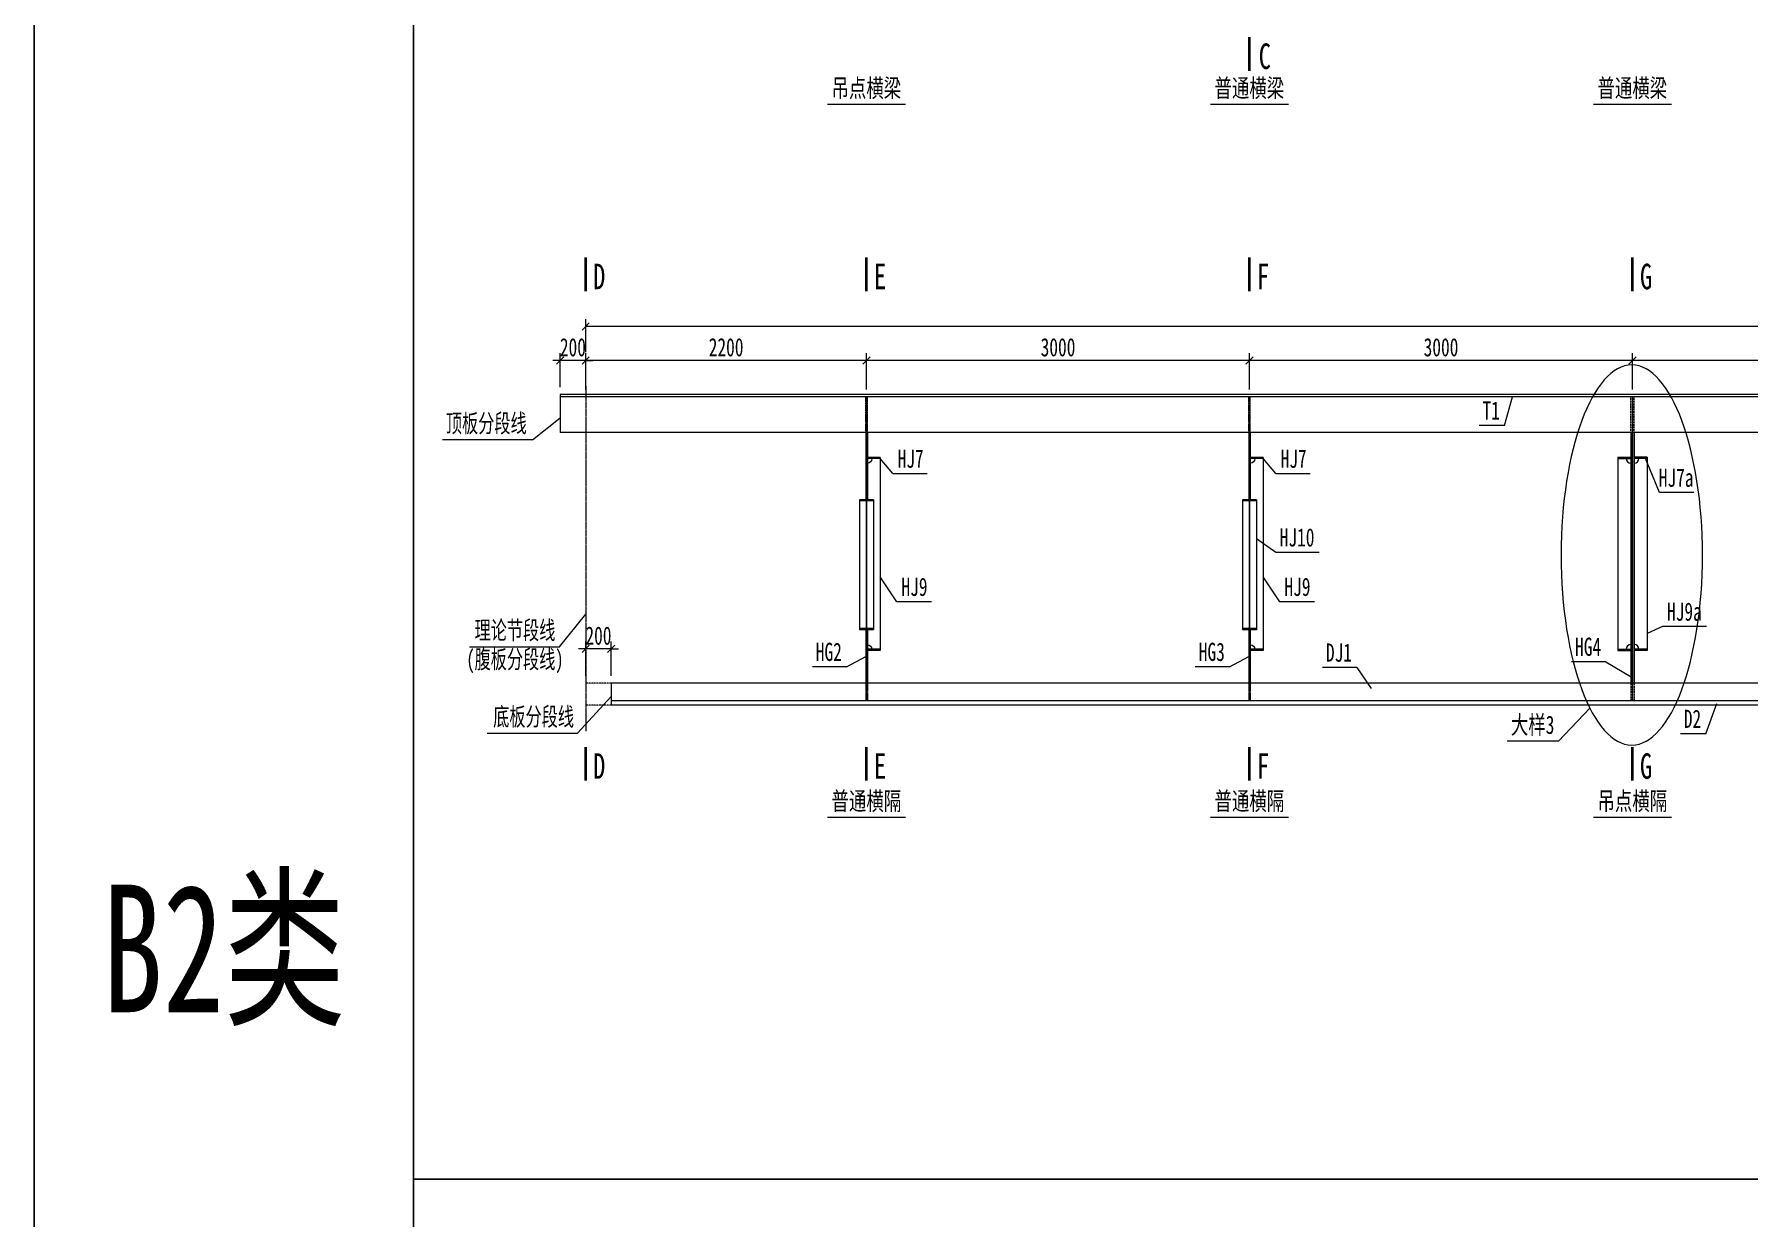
# Model space of a CAD drawing. Header units: millimetres. Extents: x 44597 to 300567, y -113054 to 73044.
# Drawn here: x 44597 to 58026, y -102392 to -93119 of the extents above; entities that cross this region are included whole.
import ezdxf
from ezdxf.enums import TextEntityAlignment as Align

# ---------------------------------------------------------------- set-up
doc = ezdxf.new("R2010")
doc.units = ezdxf.units.MM
doc.linetypes.add('CENTER2', pattern=[28.575, 19.05, -3.175, 3.175, -3.175])
doc.linetypes.add('DASHED', pattern=[0.75, 0.5, -0.25])
doc.layers.get('Defpoints').update_dxf_attribs({"color": 8})
for name, color, linetype, lineweight in [('中心线', 2, 'CENTER2', 15), ('文字', 7, 'Continuous', 15), ('标注线及字体', 2, 'Continuous', 15), ('粗线', 3, 'Continuous', 35), ('细实线', 4, 'Continuous', 15), ('虚线', 7, 'DASHED', 13), ('钢板细线', 6, 'Continuous', 15)]:
    doc.layers.add(name, color=color, linetype=linetype, lineweight=lineweight)
doc.styles.add('111', font='', dxfattribs={"width": 0.7})
doc.styles.add('BM_Dim', font='', dxfattribs={"width": 0.85})
doc.styles.get('111').set_extended_font_data('仿宋_GB2312')
doc.styles.get('BM_Dim').set_extended_font_data('仿宋_GB2312')
doc.dimstyles.new('200', dxfattribs={"dimscale": 0, "dimtxt": 2.5, "dimasz": 1, "dimexe": 1, "dimexo": 1, "dimgap": 0.6, "dimtad": 1, "dimdec": 0, "dimdsep": 46, "dimtxsty": '111', "dimblk": 'OBLIQUE', "dimcen": 0, "dimclrd": 4, "dimclre": 4, "dimclrt": 4, "dimadec": 1, "dimazin": 2, "dimtfac": 1, "dimtdec": 0, "dimtix": 1, "dimtmove": 2, "dimatfit": 3, "dimfxl": 4, "dimfxlon": 1, "dimtolj": 1, "dimlwd": -1, "dimlwe": -1, "dimarcsym": 0})

# ---------------------------------------------------------------- blocks, each defined once
blk = doc.blocks.new('_Oblique')
at = {"color": 0, "linetype": 'ByBlock', "lineweight": -2}
blk.add_line((-0.5, -0.5), (0.5, 0.5), dxfattribs=at)
blk = doc.blocks.new('*D2858')
at = {"layer": 'Defpoints', "color": 0, "transparency": 16777216}
for p in [(57116, -95674), (57116, -95959), (60116, -95959)]:
    blk.add_point(p, dxfattribs=at)
at = {"layer": '细实线', "color": 4, "transparency": 16777216}
for p, q in [((57116, -95901), (57116, -95617)), ((60116, -95901), (60116, -95617)), ((60116, -95674), (57116, -95674))]:
    blk.add_line(p, q, dxfattribs=at)
at = {"layer": '细实线', "color": 4, "transparency": 16777216, "xscale": 57.14285714285715, "yscale": 57.14285714285715, "zscale": 57.14285714285715, "rotation": 180}
blk.add_blockref('_Oblique', (57116, -95674), dxfattribs=at)
at = {"layer": '细实线', "color": 4, "transparency": 16777216, "xscale": 57.14285714285715, "yscale": 57.14285714285715, "zscale": 57.14285714285715}
blk.add_blockref('_Oblique', (60116, -95674), dxfattribs=at)
at = {"layer": '细实线', "color": 4, "transparency": 16777216, "insert": (58616, -95572), "char_height": 142.9, "attachment_point": 5, "style": '111'}
blk.add_mtext('\\A1;3000', dxfattribs=at)
blk = doc.blocks.new('*D2859')
at = {"layer": 'Defpoints', "color": 0, "transparency": 16777216}
for p in [(54116, -95674), (54116, -95959), (57116, -95959)]:
    blk.add_point(p, dxfattribs=at)
at = {"layer": '细实线', "color": 4, "transparency": 16777216}
for p, q in [((54116, -95901), (54116, -95617)), ((57116, -95901), (57116, -95617)), ((57116, -95674), (54116, -95674))]:
    blk.add_line(p, q, dxfattribs=at)
at = {"layer": '细实线', "color": 4, "transparency": 16777216, "xscale": 57.14285714285715, "yscale": 57.14285714285715, "zscale": 57.14285714285715, "rotation": 180}
blk.add_blockref('_Oblique', (54116, -95674), dxfattribs=at)
at = {"layer": '细实线', "color": 4, "transparency": 16777216, "xscale": 57.14285714285715, "yscale": 57.14285714285715, "zscale": 57.14285714285715}
blk.add_blockref('_Oblique', (57116, -95674), dxfattribs=at)
at = {"layer": '细实线', "color": 4, "transparency": 16777216, "insert": (55616, -95572), "char_height": 142.9, "attachment_point": 5, "style": '111'}
blk.add_mtext('\\A1;3000', dxfattribs=at)
blk = doc.blocks.new('*D2860')
at = {"layer": 'Defpoints', "color": 0, "transparency": 16777216}
for p in [(51116, -95674), (51116, -95959), (54116, -95959)]:
    blk.add_point(p, dxfattribs=at)
at = {"layer": '细实线', "color": 4, "transparency": 16777216}
for p, q in [((51116, -95901), (51116, -95617)), ((54116, -95901), (54116, -95617)), ((54116, -95674), (51116, -95674))]:
    blk.add_line(p, q, dxfattribs=at)
at = {"layer": '细实线', "color": 4, "transparency": 16777216, "xscale": 57.14285714285715, "yscale": 57.14285714285715, "zscale": 57.14285714285715, "rotation": 180}
blk.add_blockref('_Oblique', (51116, -95674), dxfattribs=at)
at = {"layer": '细实线', "color": 4, "transparency": 16777216, "xscale": 57.14285714285715, "yscale": 57.14285714285715, "zscale": 57.14285714285715}
blk.add_blockref('_Oblique', (54116, -95674), dxfattribs=at)
at = {"layer": '细实线', "color": 4, "transparency": 16777216, "insert": (52616, -95572), "char_height": 142.9, "attachment_point": 5, "style": '111'}
blk.add_mtext('\\A1;3000', dxfattribs=at)
blk = doc.blocks.new('*D2861')
at = {"layer": 'Defpoints', "color": 0, "transparency": 16777216}
for p in [(48916, -95409), (48916, -95667), (68316, -96042)]:
    blk.add_point(p, dxfattribs=at)
at = {"layer": '细实线', "color": 4, "transparency": 16777216}
for p, q in [((48916, -95610), (48916, -95352)), ((68316, -95409), (48916, -95409)), ((68316, -95638), (68316, -95352))]:
    blk.add_line(p, q, dxfattribs=at)
at = {"layer": '细实线', "color": 4, "transparency": 16777216, "xscale": 57.14285714285715, "yscale": 57.14285714285715, "zscale": 57.14285714285715, "rotation": 180}
blk.add_blockref('_Oblique', (48916, -95409), dxfattribs=at)
at = {"layer": '细实线', "color": 4, "transparency": 16777216, "xscale": 57.14285714285715, "yscale": 57.14285714285715, "zscale": 57.14285714285715}
blk.add_blockref('_Oblique', (68316, -95409), dxfattribs=at)
at = {"layer": '细实线', "color": 4, "transparency": 16777216, "insert": (58616, -95307), "char_height": 142.9, "attachment_point": 5, "style": '111'}
blk.add_mtext('\\A1;19400', dxfattribs=at)
blk = doc.blocks.new('普通横隔立面')
at = {"layer": 'Defpoints'}
for p, q in [((56843, -62754), (56843, -65138)), ((56737, -63234), (56837, -63234)), ((56737, -64737), (56837, -64737))]:
    blk.add_line(p, q, dxfattribs=at)
at = {"layer": '虚线', "ltscale": 2}
for p, q in [((56837, -63034), (56837, -62754)), ((56849, -63034), (56849, -62754)), ((56837, -64998), (56837, -65138)), ((56837, -64998), (56837, -65138)), ((56849, -64998), (56849, -65138)), ((56849, -64998), (56849, -65138))]:
    blk.add_line(p, q, dxfattribs=at)
at = {"layer": '钢板细线'}
for p, q in [((56837, -63034), (56837, -63561)), ((56849, -63034), (56849, -63561)), ((56737, -63229), (56837, -63229)), ((56737, -63229), (56737, -63239)), ((56737, -63239), (56837, -63239)), ((56737, -63239), (56737, -64732)), ((56788, -63561), (56898, -63561)), ((56788, -63561), (56788, -64581)), ((56788, -63571), (56898, -63571)), ((56898, -63561), (56898, -64581)), ((56788, -64571), (56898, -64571)), ((56788, -64581), (56898, -64581)), ((56837, -64581), (56837, -64998)), ((56849, -64581), (56849, -64998)), ((56737, -64732), (56837, -64732)), ((56737, -64732), (56737, -64742)), ((56737, -64742), (56837, -64742))]:
    blk.add_line(p, q, dxfattribs=at)
for centre, start, end in [((56837, -63239), 180, 270), ((56837, -64732), 90, 180)]:
    blk.add_arc(centre, 35, start, end, dxfattribs=at)
blk = doc.blocks.new('*D2870')
at = {"layer": 'Defpoints', "color": 0, "transparency": 16777216}
for p in [(48716, -95674), (48716, -95943), (48916, -95943)]:
    blk.add_point(p, dxfattribs=at)
at = {"layer": '细实线', "color": 4, "transparency": 16777216}
for p, q in [((48716, -95885), (48716, -95617)), ((48916, -95885), (48916, -95617)), ((48716, -95674), (48659, -95674)), ((48916, -95674), (48716, -95674)), ((48916, -95674), (48973, -95674))]:
    blk.add_line(p, q, dxfattribs=at)
at = {"layer": '细实线', "color": 4, "transparency": 16777216, "xscale": 57.14285714285715, "yscale": 57.14285714285715, "zscale": 57.14285714285715}
blk.add_blockref('_Oblique', (48716, -95674), dxfattribs=at)
at = {"layer": '细实线', "color": 4, "transparency": 16777216, "xscale": 57.14285714285715, "yscale": 57.14285714285715, "zscale": 57.14285714285715, "rotation": 180}
blk.add_blockref('_Oblique', (48916, -95674), dxfattribs=at)
at = {"layer": '细实线', "color": 4, "transparency": 16777216, "insert": (48816, -95572), "char_height": 142.9, "attachment_point": 5, "style": '111'}
blk.add_mtext('\\A1;200', dxfattribs=at)
blk = doc.blocks.new('*D2873')
at = {"layer": 'Defpoints', "color": 0, "transparency": 16777216}
for p in [(48916, -97934), (48916, -98203), (49116, -98203)]:
    blk.add_point(p, dxfattribs=at)
at = {"layer": '细实线', "color": 4, "transparency": 16777216}
for p, q in [((48916, -98145), (48916, -97877)), ((49116, -98145), (49116, -97877)), ((48916, -97934), (48859, -97934)), ((49116, -97934), (48916, -97934)), ((49116, -97934), (49173, -97934))]:
    blk.add_line(p, q, dxfattribs=at)
at = {"layer": '细实线', "color": 4, "transparency": 16777216, "xscale": 57.14285714285715, "yscale": 57.14285714285715, "zscale": 57.14285714285715}
blk.add_blockref('_Oblique', (48916, -97934), dxfattribs=at)
at = {"layer": '细实线', "color": 4, "transparency": 16777216, "xscale": 57.14285714285715, "yscale": 57.14285714285715, "zscale": 57.14285714285715, "rotation": 180}
blk.add_blockref('_Oblique', (49116, -97934), dxfattribs=at)
at = {"layer": '细实线', "color": 4, "transparency": 16777216, "insert": (49016, -97832), "char_height": 142.9, "attachment_point": 5, "style": '111'}
blk.add_mtext('\\A1;200', dxfattribs=at)
blk = doc.blocks.new('*D2874')
at = {"layer": 'Defpoints', "color": 0, "transparency": 16777216}
for p in [(48916, -95674), (48916, -95959), (51116, -95959)]:
    blk.add_point(p, dxfattribs=at)
at = {"layer": '细实线', "color": 4, "transparency": 16777216}
for p, q in [((48916, -95901), (48916, -95617)), ((51116, -95901), (51116, -95617)), ((51116, -95674), (48916, -95674))]:
    blk.add_line(p, q, dxfattribs=at)
at = {"layer": '细实线', "color": 4, "transparency": 16777216, "xscale": 57.14285714285715, "yscale": 57.14285714285715, "zscale": 57.14285714285715, "rotation": 180}
blk.add_blockref('_Oblique', (48916, -95674), dxfattribs=at)
at = {"layer": '细实线', "color": 4, "transparency": 16777216, "xscale": 57.14285714285715, "yscale": 57.14285714285715, "zscale": 57.14285714285715}
blk.add_blockref('_Oblique', (51116, -95674), dxfattribs=at)
at = {"layer": '细实线', "color": 4, "transparency": 16777216, "insert": (50016, -95572), "char_height": 142.9, "attachment_point": 5, "style": '111'}
blk.add_mtext('\\A1;2200', dxfattribs=at)

msp = doc.modelspace()

# ---------------------------------------------------------------- linework, layer by layer
at = {"layer": 'Defpoints'}
for p, q in [((57116.3, -95958.6), (57116.3, -98342.6)), ((57002.3, -96438.6), (57102.3, -96438.6)), ((57230.3, -96438.6), (57130.3, -96438.6)), ((57002.3, -97941.6), (57102.3, -97941.6)), ((57230.3, -97941.6), (57130.3, -97941.6))]:
    msp.add_line(p, q, dxfattribs=at)
for points in [[(47566.6, -87474.1), (44596.8, -87474.1), (44596.8, -113054.1), (47566.6, -113054.1)], [(47566.6, -87474.1), (69566.6, -87474.1), (69566.6, -102091.3), (47566.6, -102091.3)]]:
    msp.add_lwpolyline(points, close=True, dxfattribs=at)
at = {"layer": '中心线', "ltscale": 0.3}
msp.add_line((48916.3, -95875.2), (48916.3, -98580.5), dxfattribs=at)
at = {"layer": '粗线'}
for p, q in [((54116.3, -93404.8), (54116.3, -93141.5)), ((48916.3, -95130.9), (48916.3, -94867.6)), ((51116.3, -95130.9), (51116.3, -94867.6)), ((54116.3, -95130.9), (54116.3, -94867.6)), ((57116.3, -95130.9), (57116.3, -94867.6)), ((48916.3, -98967.1), (48916.3, -98703.8)), ((51116.3, -98967.1), (51116.3, -98703.8)), ((54116.3, -98967.1), (54116.3, -98703.8)), ((57116.3, -98967.1), (57116.3, -98703.8))]:
    msp.add_line(p, q, dxfattribs=at)
at = {"layer": '细实线'}
for p, q in [((51421.5, -93669.9), (50811.2, -93669.9)), ((54421.5, -93669.9), (53811.2, -93669.9)), ((57421.5, -93669.9), (56811.2, -93669.9)), ((56113.8, -96184.3), (56175.8, -95958.6)), ((48499.9, -96296.8), (48716.3, -96123.2)), ((56113.8, -96184.3), (55914.2, -96184.3)), ((48499.9, -96296.8), (47794.2, -96296.8)), ((51321.8, -96561.6), (51222.3, -96443.6)), ((54321.8, -96561.6), (54222.3, -96443.6)), ((57328.7, -96710.6), (57219, -96443.6)), ((51321.8, -96561.6), (51590.6, -96561.6)), ((54321.8, -96561.6), (54590.6, -96561.6)), ((57597.5, -96710.6), (57328.7, -96710.6)), ((54320.9, -97178.4), (54171.3, -97073.2)), ((54661.5, -97178.4), (54320.9, -97178.4)), ((51353.2, -97565.8), (51222.3, -97369.1)), ((54353.2, -97565.8), (54222.3, -97369.1)), ((51624.7, -97565.8), (51353.2, -97565.8)), ((54624.7, -97565.8), (54353.2, -97565.8)), ((48711.4, -97917.9), (48916.3, -97661.6)), ((57350.6, -97760.2), (57230.3, -97813.5)), ((57695.6, -97760.2), (57350.6, -97760.2)), ((48005.7, -97917.9), (48711.4, -97917.9)), ((50959.1, -98075.2), (51110.3, -97994.6)), ((53959.1, -98075.2), (54110.3, -97994.6)), ((50959.1, -98075.2), (50691.5, -98075.2)), ((53959.1, -98075.2), (53691.5, -98075.2)), ((54956.1, -98081.1), (54687.4, -98081.1)), ((54956.1, -98081.1), (55068.8, -98246.1)), ((56906.8, -98035.5), (56639.2, -98035.5)), ((56906.8, -98035.5), (57104.3, -98154.6)), ((48851.3, -98595.5), (49116.3, -98307.7)), ((56537.1, -98659.2), (56781.7, -98399)), ((57690.9, -98600.3), (57777.6, -98362.6)), ((48145.6, -98595.5), (48851.3, -98595.5)), ((56537.1, -98659.2), (56135.4, -98659.2)), ((57690.9, -98600.3), (57491.4, -98600.3)), ((51421.5, -99256.9), (50811.2, -99256.9)), ((54421.5, -99256.9), (53811.2, -99256.9)), ((57421.5, -99256.9), (56811.2, -99256.9))]:
    msp.add_line(p, q, dxfattribs=at)
at = {"layer": '细实线', "extrusion": (0, 0, -1)}
msp.add_ellipse((57110.4, -97199.5), major_axis=(0, -1489.7), ratio=0.3719718, dxfattribs=at)
at = {"layer": '虚线', "ltscale": 4}
for p, q in [((57102.3, -96238.6), (57102.3, -95958.6)), ((57130.3, -96238.6), (57130.3, -95958.6)), ((49116.3, -98202.6), (48916.3, -98202.6)), ((57102.3, -98202.6), (57102.3, -98342.6)), ((57130.3, -98202.6), (57130.3, -98342.6)), ((57130.3, -98202.6), (57130.3, -98342.6)), ((49116.3, -98374.6), (48916.3, -98374.6))]:
    msp.add_line(p, q, dxfattribs=at)
at = {"layer": '钢板细线'}
for p, q in [((68116.3, -95942.6), (48716.3, -95942.6)), ((48716.3, -95942.6), (48716.3, -96238.6)), ((68116.3, -95958.6), (48716.3, -95958.6)), ((68116.3, -96238.6), (48716.3, -96238.6)), ((57102.3, -96238.6), (57102.3, -98202.6)), ((57130.3, -96238.6), (57130.3, -98202.6)), ((57002.3, -96433.6), (57102.3, -96433.6)), ((57002.3, -96433.6), (57002.3, -96443.6)), ((57002.3, -96443.6), (57102.3, -96443.6)), ((57002.3, -96443.6), (57002.3, -97936.6)), ((57230.3, -96433.6), (57130.3, -96433.6)), ((57230.3, -96443.6), (57130.3, -96443.6)), ((57230.3, -96433.6), (57230.3, -96443.6)), ((57230.3, -96443.6), (57230.3, -97936.6)), ((57002.3, -97936.6), (57102.3, -97936.6)), ((57002.3, -97936.6), (57002.3, -97946.6)), ((57002.3, -97946.6), (57102.3, -97946.6)), ((57230.3, -97936.6), (57130.3, -97936.6)), ((57230.3, -97946.6), (57130.3, -97946.6)), ((57230.3, -97936.6), (57230.3, -97946.6)), ((68516.3, -98202.6), (49116.3, -98202.6)), ((49116.3, -98202.6), (49116.3, -98374.6)), ((68516.3, -98342.6), (49116.3, -98342.6)), ((68516.3, -98374.6), (49116.3, -98374.6))]:
    msp.add_line(p, q, dxfattribs=at)
for centre, start, end in [((57102.3, -96443.6), 180, 270), ((57130.3, -96443.6), 270, 0), ((57102.3, -97936.6), 90, 180), ((57130.3, -97936.6), 0, 90)]:
    msp.add_arc(centre, 35, start, end, dxfattribs=at)

# ---------------------------------------------------------------- block references
at = {"layer": '细实线', "xscale": -1}
for p in [(107959.4, -33205), (110959.4, -33205)]:
    msp.add_blockref('普通横隔立面', p, dxfattribs=at)

# ---------------------------------------------------------------- texts
at = {"layer": '文字', "style": 'BM_Dim', "width": 0.7}
for s, p in [('C', (54235.8, -93390.5)), ('D', (49022, -95116.6)), ('E', (51222.1, -95116.6)), ('F', (54222.1, -95116.6)), ('G', (57222.1, -95116.6)), ('D', (49022, -98952.8)), ('E', (51222.1, -98952.8)), ('F', (54222.1, -98952.8)), ('G', (57222.1, -98952.8))]:
    msp.add_text(s, height=200, dxfattribs=at).set_placement(p, align=Align.CENTER)
at = {"layer": '文字', "style": 'BM_Dim'}
for s, width, p in [('吊点横梁', 0.7, (51114.4, -93654.3)), ('普通横梁', 0.7, (54114.4, -93654.3)), ('普通横梁', 0.7, (57114.4, -93654.3)), ('T1', 0.7, (56008.8, -96181.2)), ('顶板分段线', 0.65, (48137.5, -96281.3)), ('HJ7', 0.7, (51461.3, -96558.6)), ('HJ7', 0.7, (54461.3, -96558.6)), ('HJ7a', 0.7, (57458, -96707.6)), ('HJ10', 0.7, (54488.5, -97175.3)), ('HJ9', 0.7, (51491.7, -97562.7)), ('HJ9', 0.7, (54491.7, -97562.7)), ('HJ9a', 0.7, (57522.5, -97757.1)), ('理论节段线', 0.65, (48362.1, -97902.3)), ('HG2', 0.7, (50820.7, -98072.1)), ('HG3', 0.7, (53820.7, -98072.1)), ('DJ1', 0.7, (54816.6, -98078.1)), ('HG4', 0.7, (56768.4, -98032.4)), ('(腹板分段线)', 0.65, (48362.1, -98130.5)), ('底板分段线', 0.65, (48508, -98580)), ('大样3', 0.7, (56333.9, -98643.7)), ('D2', 0.7, (57586, -98597.3)), ('普通横隔', 0.7, (51114.4, -99241.3)), ('普通横隔', 0.7, (54114.4, -99241.3)), ('吊点横隔', 0.7, (57114.4, -99241.3))]:
    msp.add_text(s, height=142.86, dxfattribs=dict(at, width=width)).set_placement(p, align=Align.BOTTOM_CENTER)
at = {"layer": '标注线及字体', "style": '111', "width": 0.7}
msp.add_text('B2类', height=1000, dxfattribs=at).set_placement((46081.7, -100264.1), align=Align.MIDDLE)

# ---------------------------------------------------------------- dimensions: what is measured, and where the dimension line sits
at = {"layer": '细实线'}
for base, p1, p2, override, picture, middle in [((48916.3, -95409.3), (68316.3, -96042.4), (48916.3, -95666.9), {"dimscale": 57.142857}, '*D2861', (58616.3, -95307)), ((48716.3, -95673.9), (48916.3, -95942.6), (48716.3, -95942.6), {"dimscale": 57.142857, "dimblk": 'Oblique'}, '*D2870', (48816.3, -95571.7)), ((48916.3, -95673.9), (51116.3, -95958.6), (48916.3, -95958.6), {"dimscale": 57.142857, "dimblk": 'Oblique'}, '*D2874', (50016.3, -95571.7)), ((51116.3, -95673.9), (54116.3, -95958.6), (51116.3, -95958.6), {"dimscale": 57.142857}, '*D2860', (52616.3, -95571.7)), ((54116.3, -95673.9), (57116.3, -95958.6), (54116.3, -95958.6), {"dimscale": 57.142857}, '*D2859', (55616.3, -95571.7)), ((57116.3, -95673.9), (60116.3, -95958.6), (57116.3, -95958.6), {"dimscale": 57.142857}, '*D2858', (58616.3, -95571.7)), ((48916.3, -97933.9), (49116.3, -98202.6), (48916.3, -98202.6), {"dimscale": 57.142857, "dimblk": 'Oblique'}, '*D2873', (49016.3, -97831.7))]:
    dim = msp.add_linear_dim(base=base, p1=p1, p2=p2, angle=180, dimstyle='200', override=override, dxfattribs=at)
    dim.commit()
    dim.dimension.update_dxf_attribs({"geometry": picture, "text_midpoint": middle})

doc.saveas('drawing.dxf')
